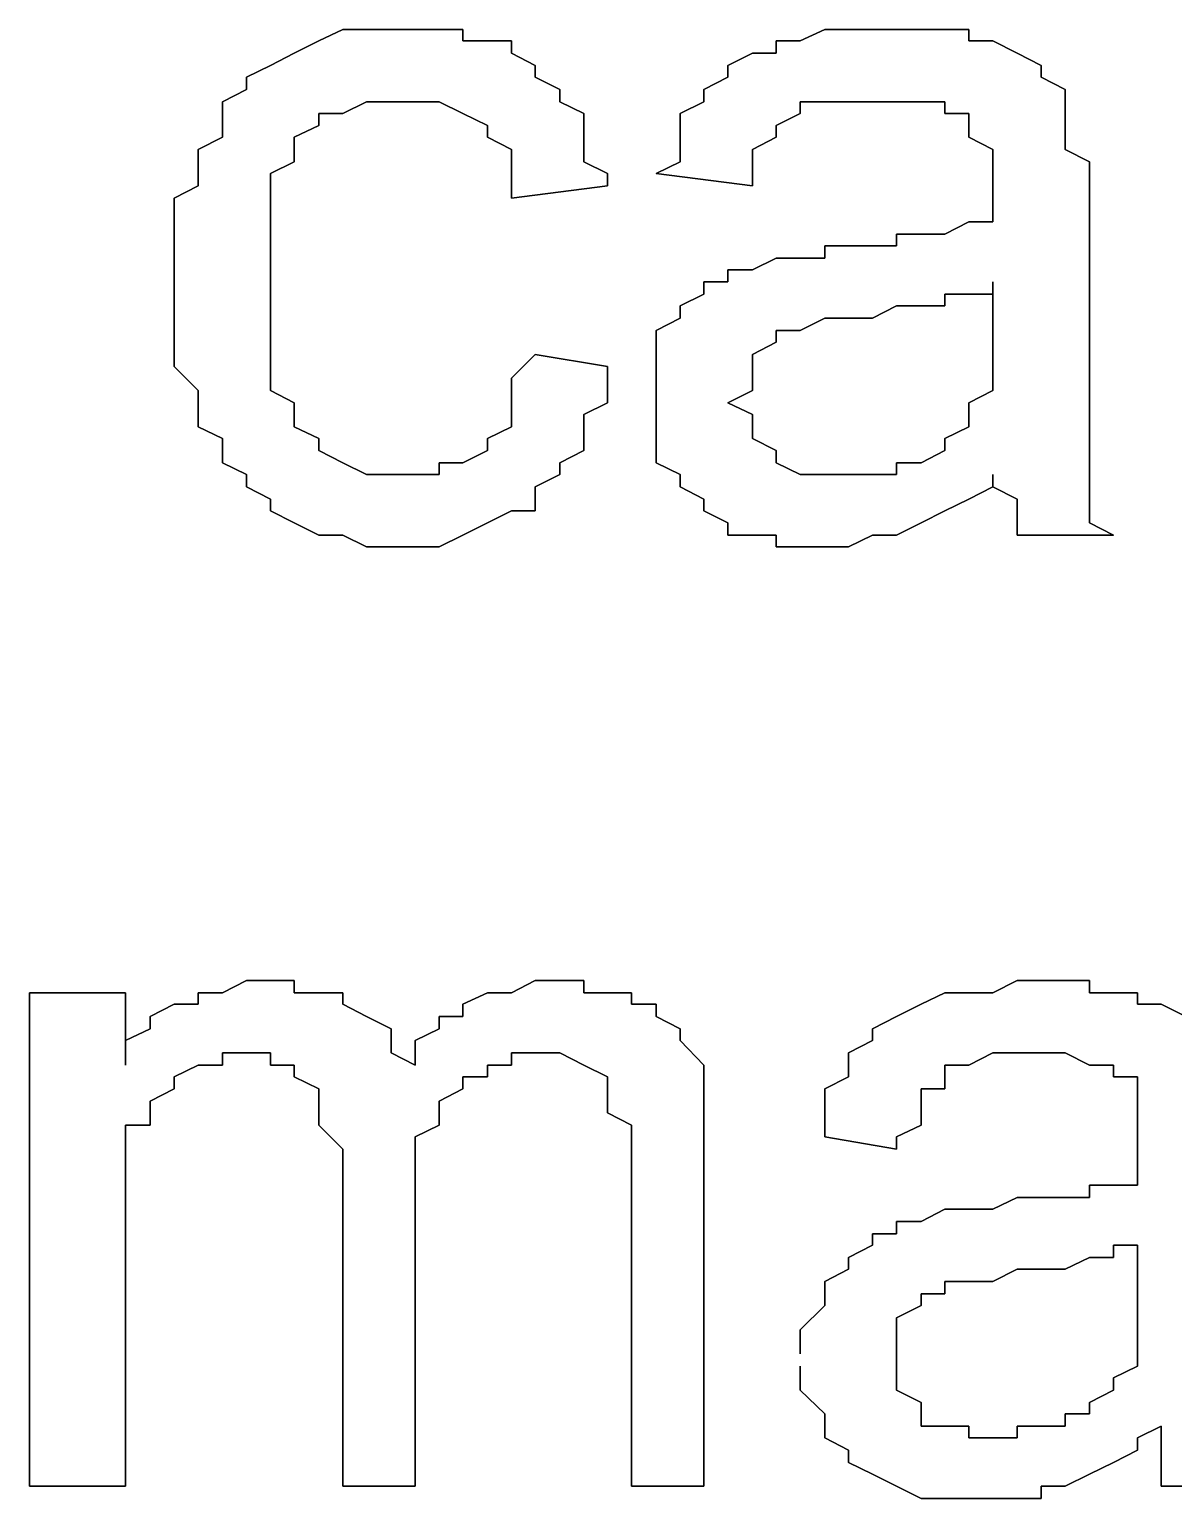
# Model space of a CAD drawing. Header units: metres. Extents: x 2.9 to 42.8, y 1.7 to 28.7.
# Drawn here: x 41.1021 to 41.2697, y 17.0162 to 17.2314 of the extents above; entities that cross this region are included whole.
import ezdxf

# ---------------------------------------------------------------- set-up
doc = ezdxf.new("R2010")
doc.units = ezdxf.units.M
doc.layers.add('GRIS', color=8, linetype='Continuous')

msp = doc.modelspace()

# ---------------------------------------------------------------- linework, layer by layer
at = {"layer": 'GRIS', "lineweight": -3}
for points in [[(41.148, 17.2314), (41.1445, 17.2297), (41.148, 17.2314)], [(41.1515, 17.2314), (41.148, 17.2314), (41.1515, 17.2314)], [(41.1551, 17.2314), (41.1515, 17.2314), (41.1551, 17.2314)], [(41.1586, 17.2314), (41.1551, 17.2314), (41.1586, 17.2314)], [(41.1621, 17.2314), (41.1586, 17.2314), (41.1621, 17.2314)], [(41.1656, 17.2314), (41.1621, 17.2314), (41.1656, 17.2314)], [(41.1656, 17.2297), (41.1656, 17.2314), (41.1656, 17.2297)], [(41.2186, 17.2314), (41.215, 17.2297), (41.2186, 17.2314)], [(41.2221, 17.2314), (41.2186, 17.2314), (41.2221, 17.2314)], [(41.2256, 17.2314), (41.2221, 17.2314), (41.2256, 17.2314)], [(41.2291, 17.2314), (41.2256, 17.2314), (41.2291, 17.2314)], [(41.2327, 17.2314), (41.2291, 17.2314), (41.2327, 17.2314)], [(41.2362, 17.2314), (41.2327, 17.2314), (41.2362, 17.2314)], [(41.2397, 17.2314), (41.2362, 17.2314), (41.2397, 17.2314)], [(41.2397, 17.2297), (41.2397, 17.2314), (41.2397, 17.2297)], [(41.1445, 17.2297), (41.1409, 17.2279), (41.1445, 17.2297)], [(41.1692, 17.2297), (41.1656, 17.2297), (41.1692, 17.2297)], [(41.1727, 17.2297), (41.1692, 17.2297), (41.1727, 17.2297)], [(41.1727, 17.2279), (41.1727, 17.2297), (41.1727, 17.2279)], [(41.215, 17.2297), (41.2115, 17.2297), (41.215, 17.2297)], [(41.2115, 17.2297), (41.2115, 17.2279), (41.2115, 17.2297)], [(41.2432, 17.2297), (41.2397, 17.2297), (41.2432, 17.2297)], [(41.2468, 17.2279), (41.2432, 17.2297), (41.2468, 17.2279)], [(41.1409, 17.2279), (41.1374, 17.2261), (41.1409, 17.2279)], [(41.1762, 17.2261), (41.1727, 17.2279), (41.1762, 17.2261)], [(41.208, 17.2279), (41.2044, 17.2261), (41.208, 17.2279)], [(41.2115, 17.2279), (41.208, 17.2279), (41.2115, 17.2279)], [(41.2503, 17.2261), (41.2468, 17.2279), (41.2503, 17.2261)], [(41.1374, 17.2261), (41.1339, 17.2244), (41.1374, 17.2261)], [(41.1762, 17.2244), (41.1762, 17.2261), (41.1762, 17.2244)], [(41.2044, 17.2261), (41.2044, 17.2244), (41.2044, 17.2261)], [(41.2503, 17.2244), (41.2503, 17.2261), (41.2503, 17.2244)], [(41.1339, 17.2226), (41.1304, 17.2208), (41.1339, 17.2226)], [(41.1339, 17.2244), (41.1339, 17.2226), (41.1339, 17.2244)], [(41.1798, 17.2226), (41.1762, 17.2244), (41.1798, 17.2226)], [(41.1798, 17.2208), (41.1798, 17.2226), (41.1798, 17.2208)], [(41.2044, 17.2244), (41.2009, 17.2226), (41.2044, 17.2244)], [(41.2009, 17.2226), (41.2009, 17.2208), (41.2009, 17.2226)], [(41.2538, 17.2226), (41.2503, 17.2244), (41.2538, 17.2226)], [(41.2538, 17.2208), (41.2538, 17.2226), (41.2538, 17.2208)], [(41.1304, 17.2208), (41.1304, 17.2191), (41.1304, 17.2208)], [(41.148, 17.2191), (41.1515, 17.2208), (41.148, 17.2191)], [(41.1515, 17.2208), (41.1551, 17.2208), (41.1515, 17.2208)], [(41.1551, 17.2208), (41.1586, 17.2208), (41.1551, 17.2208)], [(41.1586, 17.2208), (41.1621, 17.2208), (41.1586, 17.2208)], [(41.1621, 17.2208), (41.1656, 17.2191), (41.1621, 17.2208)], [(41.1833, 17.2191), (41.1798, 17.2208), (41.1833, 17.2191)], [(41.2009, 17.2208), (41.1974, 17.2191), (41.2009, 17.2208)], [(41.215, 17.2191), (41.215, 17.2208), (41.215, 17.2191)], [(41.215, 17.2208), (41.2186, 17.2208), (41.215, 17.2208)], [(41.2186, 17.2208), (41.2221, 17.2208), (41.2186, 17.2208)], [(41.2221, 17.2208), (41.2256, 17.2208), (41.2221, 17.2208)], [(41.2256, 17.2208), (41.2291, 17.2208), (41.2256, 17.2208)], [(41.2291, 17.2208), (41.2327, 17.2208), (41.2291, 17.2208)], [(41.2327, 17.2208), (41.2362, 17.2208), (41.2327, 17.2208)], [(41.2362, 17.2208), (41.2362, 17.2191), (41.2362, 17.2208)], [(41.2538, 17.2173), (41.2538, 17.2208), (41.2538, 17.2173)], [(41.1304, 17.2191), (41.1304, 17.2156), (41.1304, 17.2191)], [(41.1445, 17.2173), (41.1445, 17.2191), (41.1445, 17.2173)], [(41.1445, 17.2191), (41.148, 17.2191), (41.1445, 17.2191)], [(41.1656, 17.2191), (41.1692, 17.2173), (41.1656, 17.2191)], [(41.1833, 17.2173), (41.1833, 17.2191), (41.1833, 17.2173)], [(41.1974, 17.2191), (41.1974, 17.2173), (41.1974, 17.2191)], [(41.2115, 17.2173), (41.215, 17.2191), (41.2115, 17.2173)], [(41.2362, 17.2191), (41.2397, 17.2191), (41.2362, 17.2191)], [(41.2397, 17.2191), (41.2397, 17.2173), (41.2397, 17.2191)], [(41.1409, 17.2156), (41.1445, 17.2173), (41.1409, 17.2156)], [(41.1692, 17.2173), (41.1692, 17.2156), (41.1692, 17.2173)], [(41.1833, 17.2138), (41.1833, 17.2173), (41.1833, 17.2138)], [(41.1974, 17.2173), (41.1974, 17.2138), (41.1974, 17.2173)], [(41.2115, 17.2156), (41.2115, 17.2173), (41.2115, 17.2156)], [(41.2397, 17.2173), (41.2397, 17.2156), (41.2397, 17.2173)], [(41.2538, 17.2156), (41.2538, 17.2173), (41.2538, 17.2156)], [(41.1304, 17.2156), (41.1268, 17.2138), (41.1304, 17.2156)], [(41.1409, 17.2138), (41.1409, 17.2156), (41.1409, 17.2138)], [(41.1692, 17.2156), (41.1727, 17.2138), (41.1692, 17.2156)], [(41.208, 17.2138), (41.2115, 17.2156), (41.208, 17.2138)], [(41.2397, 17.2156), (41.2432, 17.2138), (41.2397, 17.2156)], [(41.2538, 17.2138), (41.2538, 17.2156), (41.2538, 17.2138)], [(41.1268, 17.2138), (41.1268, 17.212), (41.1268, 17.2138)], [(41.1268, 17.212), (41.1268, 17.2103), (41.1268, 17.212)], [(41.1374, 17.2103), (41.1409, 17.212), (41.1374, 17.2103)], [(41.1409, 17.212), (41.1409, 17.2138), (41.1409, 17.212)], [(41.1727, 17.2138), (41.1727, 17.212), (41.1727, 17.2138)], [(41.1727, 17.212), (41.1727, 17.2103), (41.1727, 17.212)], [(41.1833, 17.212), (41.1833, 17.2138), (41.1833, 17.212)], [(41.1868, 17.2103), (41.1833, 17.212), (41.1868, 17.2103)], [(41.1974, 17.212), (41.1939, 17.2103), (41.1974, 17.212)], [(41.1974, 17.2138), (41.1974, 17.212), (41.1974, 17.2138)], [(41.208, 17.212), (41.208, 17.2138), (41.208, 17.212)], [(41.208, 17.2085), (41.208, 17.212), (41.208, 17.2085)], [(41.2432, 17.2138), (41.2432, 17.212), (41.2432, 17.2138)], [(41.2432, 17.212), (41.2432, 17.2103), (41.2432, 17.212)], [(41.2574, 17.212), (41.2538, 17.2138), (41.2574, 17.212)], [(41.2574, 17.2103), (41.2574, 17.212), (41.2574, 17.2103)], [(41.1268, 17.2103), (41.1268, 17.2085), (41.1268, 17.2103)], [(41.1374, 17.2085), (41.1374, 17.2103), (41.1374, 17.2085)], [(41.1727, 17.2103), (41.1727, 17.2067), (41.1727, 17.2103)], [(41.1868, 17.2085), (41.1868, 17.2103), (41.1868, 17.2085)], [(41.1939, 17.2103), (41.208, 17.2085), (41.1939, 17.2103)], [(41.2432, 17.2103), (41.2432, 17.2067), (41.2432, 17.2103)], [(41.2574, 17.2067), (41.2574, 17.2103), (41.2574, 17.2067)], [(41.1268, 17.2085), (41.1233, 17.2067), (41.1268, 17.2085)], [(41.1374, 17.205), (41.1374, 17.2085), (41.1374, 17.205)], [(41.1727, 17.2067), (41.1868, 17.2085), (41.1727, 17.2067)], [(41.1233, 17.2067), (41.1233, 17.2032), (41.1233, 17.2067)], [(41.2432, 17.2067), (41.2432, 17.2032), (41.2432, 17.2067)], [(41.2574, 17.205), (41.2574, 17.2067), (41.2574, 17.205)], [(41.1233, 17.2032), (41.1233, 17.2014), (41.1233, 17.2032)], [(41.1374, 17.2032), (41.1374, 17.205), (41.1374, 17.2032)], [(41.1374, 17.2014), (41.1374, 17.2032), (41.1374, 17.2014)], [(41.2397, 17.2032), (41.2362, 17.2014), (41.2397, 17.2032)], [(41.2432, 17.2032), (41.2397, 17.2032), (41.2432, 17.2032)], [(41.2574, 17.1873), (41.2574, 17.205), (41.2574, 17.1873)], [(41.1233, 17.2014), (41.1233, 17.1979), (41.1233, 17.2014)], [(41.1374, 17.1979), (41.1374, 17.2014), (41.1374, 17.1979)], [(41.2327, 17.2014), (41.2291, 17.2014), (41.2327, 17.2014)], [(41.2291, 17.2014), (41.2291, 17.1997), (41.2291, 17.2014)], [(41.2362, 17.2014), (41.2327, 17.2014), (41.2362, 17.2014)], [(41.2221, 17.1997), (41.2186, 17.1997), (41.2221, 17.1997)], [(41.2186, 17.1997), (41.2186, 17.1979), (41.2186, 17.1997)], [(41.2256, 17.1997), (41.2221, 17.1997), (41.2256, 17.1997)], [(41.2291, 17.1997), (41.2256, 17.1997), (41.2291, 17.1997)], [(41.1233, 17.1979), (41.1233, 17.1962), (41.1233, 17.1979)], [(41.1374, 17.1944), (41.1374, 17.1979), (41.1374, 17.1944)], [(41.2115, 17.1979), (41.208, 17.1962), (41.2115, 17.1979)], [(41.215, 17.1979), (41.2115, 17.1979), (41.215, 17.1979)], [(41.2186, 17.1979), (41.215, 17.1979), (41.2186, 17.1979)], [(41.1233, 17.1962), (41.1233, 17.1944), (41.1233, 17.1962)], [(41.208, 17.1962), (41.2044, 17.1962), (41.208, 17.1962)], [(41.2044, 17.1962), (41.2044, 17.1944), (41.2044, 17.1962)], [(41.1233, 17.1944), (41.1233, 17.1909), (41.1233, 17.1944)], [(41.1374, 17.1909), (41.1374, 17.1944), (41.1374, 17.1909)], [(41.2009, 17.1926), (41.1974, 17.1909), (41.2009, 17.1926)], [(41.2044, 17.1944), (41.2009, 17.1944), (41.2044, 17.1944)], [(41.2009, 17.1944), (41.2009, 17.1926), (41.2009, 17.1944)], [(41.2362, 17.1909), (41.2362, 17.1926), (41.2362, 17.1909)], [(41.2362, 17.1926), (41.2397, 17.1926), (41.2362, 17.1926)], [(41.2397, 17.1926), (41.2432, 17.1926), (41.2397, 17.1926)], [(41.2432, 17.1944), (41.2432, 17.1891), (41.2432, 17.1944)], [(41.2432, 17.1926), (41.2432, 17.1944), (41.2432, 17.1926)], [(41.1233, 17.1909), (41.1233, 17.1891), (41.1233, 17.1909)], [(41.1374, 17.1873), (41.1374, 17.1909), (41.1374, 17.1873)], [(41.1974, 17.1909), (41.1974, 17.1891), (41.1974, 17.1909)], [(41.2256, 17.1891), (41.2291, 17.1909), (41.2256, 17.1891)], [(41.2291, 17.1909), (41.2327, 17.1909), (41.2291, 17.1909)], [(41.2327, 17.1909), (41.2362, 17.1909), (41.2327, 17.1909)], [(41.1233, 17.1891), (41.1233, 17.1856), (41.1233, 17.1891)], [(41.1974, 17.1891), (41.1939, 17.1873), (41.1974, 17.1891)], [(41.215, 17.1873), (41.2186, 17.1891), (41.215, 17.1873)], [(41.2186, 17.1891), (41.2221, 17.1891), (41.2186, 17.1891)], [(41.2221, 17.1891), (41.2256, 17.1891), (41.2221, 17.1891)], [(41.2432, 17.1891), (41.2432, 17.1856), (41.2432, 17.1891)], [(41.1374, 17.1856), (41.1374, 17.1873), (41.1374, 17.1856)], [(41.1939, 17.1873), (41.1939, 17.1856), (41.1939, 17.1873)], [(41.2115, 17.1856), (41.2115, 17.1873), (41.2115, 17.1856)], [(41.2115, 17.1873), (41.215, 17.1873), (41.2115, 17.1873)], [(41.2574, 17.1838), (41.2574, 17.1873), (41.2574, 17.1838)], [(41.1233, 17.1856), (41.1233, 17.1838), (41.1233, 17.1856)], [(41.1233, 17.1838), (41.1233, 17.182), (41.1233, 17.1838)], [(41.1374, 17.1838), (41.1374, 17.1856), (41.1374, 17.1838)], [(41.1374, 17.1803), (41.1374, 17.1838), (41.1374, 17.1803)], [(41.1762, 17.1838), (41.1727, 17.1803), (41.1762, 17.1838)], [(41.1868, 17.182), (41.1762, 17.1838), (41.1868, 17.182)], [(41.1939, 17.1856), (41.1939, 17.1838), (41.1939, 17.1856)], [(41.1939, 17.1838), (41.1939, 17.182), (41.1939, 17.1838)], [(41.208, 17.1838), (41.2115, 17.1856), (41.208, 17.1838)], [(41.208, 17.1803), (41.208, 17.1838), (41.208, 17.1803)], [(41.2432, 17.1856), (41.2432, 17.1838), (41.2432, 17.1856)], [(41.2432, 17.1838), (41.2432, 17.1803), (41.2432, 17.1838)], [(41.2574, 17.1803), (41.2574, 17.1838), (41.2574, 17.1803)], [(41.1233, 17.182), (41.1268, 17.1785), (41.1233, 17.182)], [(41.1868, 17.1803), (41.1868, 17.182), (41.1868, 17.1803)], [(41.1939, 17.182), (41.1939, 17.1785), (41.1939, 17.182)], [(41.1374, 17.1785), (41.1374, 17.1803), (41.1374, 17.1785)], [(41.1727, 17.1803), (41.1727, 17.1785), (41.1727, 17.1803)], [(41.1868, 17.1767), (41.1868, 17.1803), (41.1868, 17.1767)], [(41.208, 17.1785), (41.208, 17.1803), (41.208, 17.1785)], [(41.2432, 17.1803), (41.2432, 17.1785), (41.2432, 17.1803)], [(41.2574, 17.1785), (41.2574, 17.1803), (41.2574, 17.1785)], [(41.1268, 17.1785), (41.1268, 17.1767), (41.1268, 17.1785)], [(41.1409, 17.1767), (41.1374, 17.1785), (41.1409, 17.1767)], [(41.1727, 17.1785), (41.1727, 17.175), (41.1727, 17.1785)], [(41.1939, 17.1785), (41.1939, 17.1767), (41.1939, 17.1785)], [(41.2044, 17.1767), (41.208, 17.1785), (41.2044, 17.1767)], [(41.2432, 17.1785), (41.2397, 17.1767), (41.2432, 17.1785)], [(41.2574, 17.175), (41.2574, 17.1785), (41.2574, 17.175)], [(41.1268, 17.1767), (41.1268, 17.175), (41.1268, 17.1767)], [(41.1409, 17.175), (41.1409, 17.1767), (41.1409, 17.175)], [(41.1833, 17.175), (41.1868, 17.1767), (41.1833, 17.175)], [(41.1939, 17.1767), (41.1939, 17.1732), (41.1939, 17.1767)], [(41.208, 17.175), (41.2044, 17.1767), (41.208, 17.175)], [(41.2397, 17.1767), (41.2397, 17.175), (41.2397, 17.1767)], [(41.1268, 17.175), (41.1268, 17.1732), (41.1268, 17.175)], [(41.1268, 17.1732), (41.1304, 17.1715), (41.1268, 17.1732)], [(41.1409, 17.1732), (41.1409, 17.175), (41.1409, 17.1732)], [(41.1445, 17.1715), (41.1409, 17.1732), (41.1445, 17.1715)], [(41.1727, 17.1732), (41.1692, 17.1715), (41.1727, 17.1732)], [(41.1727, 17.175), (41.1727, 17.1732), (41.1727, 17.175)], [(41.1833, 17.1732), (41.1833, 17.175), (41.1833, 17.1732)], [(41.1833, 17.1715), (41.1833, 17.1732), (41.1833, 17.1715)], [(41.1939, 17.1732), (41.1939, 17.1715), (41.1939, 17.1732)], [(41.208, 17.1732), (41.208, 17.175), (41.208, 17.1732)], [(41.208, 17.1715), (41.208, 17.1732), (41.208, 17.1715)], [(41.2397, 17.1732), (41.2362, 17.1715), (41.2397, 17.1732)], [(41.2397, 17.175), (41.2397, 17.1732), (41.2397, 17.175)], [(41.2574, 17.1732), (41.2574, 17.175), (41.2574, 17.1732)], [(41.2574, 17.1715), (41.2574, 17.1732), (41.2574, 17.1715)], [(41.1304, 17.1715), (41.1304, 17.1697), (41.1304, 17.1715)], [(41.1445, 17.1697), (41.1445, 17.1715), (41.1445, 17.1697)], [(41.1692, 17.1715), (41.1692, 17.1697), (41.1692, 17.1715)], [(41.1833, 17.1697), (41.1833, 17.1715), (41.1833, 17.1697)], [(41.1939, 17.1715), (41.1939, 17.1697), (41.1939, 17.1715)], [(41.2115, 17.1697), (41.208, 17.1715), (41.2115, 17.1697)], [(41.2362, 17.1715), (41.2362, 17.1697), (41.2362, 17.1715)], [(41.2574, 17.1697), (41.2574, 17.1715), (41.2574, 17.1697)], [(41.1304, 17.1697), (41.1304, 17.1679), (41.1304, 17.1697)], [(41.148, 17.1679), (41.1445, 17.1697), (41.148, 17.1679)], [(41.1692, 17.1697), (41.1656, 17.1679), (41.1692, 17.1697)], [(41.1798, 17.1679), (41.1833, 17.1697), (41.1798, 17.1679)], [(41.1939, 17.1697), (41.1939, 17.1679), (41.1939, 17.1697)], [(41.2115, 17.1679), (41.2115, 17.1697), (41.2115, 17.1679)], [(41.2362, 17.1697), (41.2327, 17.1679), (41.2362, 17.1697)], [(41.2574, 17.1679), (41.2574, 17.1697), (41.2574, 17.1679)], [(41.1304, 17.1679), (41.1339, 17.1662), (41.1304, 17.1679)], [(41.1515, 17.1662), (41.148, 17.1679), (41.1515, 17.1662)], [(41.1656, 17.1679), (41.1621, 17.1679), (41.1656, 17.1679)], [(41.1621, 17.1679), (41.1621, 17.1662), (41.1621, 17.1679)], [(41.1798, 17.1662), (41.1798, 17.1679), (41.1798, 17.1662)], [(41.1939, 17.1679), (41.1974, 17.1662), (41.1939, 17.1679)], [(41.215, 17.1662), (41.2115, 17.1679), (41.215, 17.1662)], [(41.2327, 17.1679), (41.2291, 17.1679), (41.2327, 17.1679)], [(41.2291, 17.1679), (41.2291, 17.1662), (41.2291, 17.1679)], [(41.2574, 17.1662), (41.2574, 17.1679), (41.2574, 17.1662)], [(41.1339, 17.1662), (41.1339, 17.1644), (41.1339, 17.1662)], [(41.1339, 17.1644), (41.1374, 17.1626), (41.1339, 17.1644)], [(41.1551, 17.1662), (41.1515, 17.1662), (41.1551, 17.1662)], [(41.1586, 17.1662), (41.1551, 17.1662), (41.1586, 17.1662)], [(41.1621, 17.1662), (41.1586, 17.1662), (41.1621, 17.1662)], [(41.1762, 17.1644), (41.1798, 17.1662), (41.1762, 17.1644)], [(41.1762, 17.1626), (41.1762, 17.1644), (41.1762, 17.1626)], [(41.1974, 17.1662), (41.1974, 17.1644), (41.1974, 17.1662)], [(41.1974, 17.1644), (41.2009, 17.1626), (41.1974, 17.1644)], [(41.2186, 17.1662), (41.215, 17.1662), (41.2186, 17.1662)], [(41.2221, 17.1662), (41.2186, 17.1662), (41.2221, 17.1662)], [(41.2256, 17.1662), (41.2221, 17.1662), (41.2256, 17.1662)], [(41.2291, 17.1662), (41.2256, 17.1662), (41.2291, 17.1662)], [(41.2397, 17.1626), (41.2432, 17.1644), (41.2397, 17.1626)], [(41.2432, 17.1662), (41.2432, 17.1644), (41.2432, 17.1662)], [(41.2432, 17.1644), (41.2432, 17.1662), (41.2432, 17.1644)], [(41.2432, 17.1644), (41.2468, 17.1626), (41.2432, 17.1644)], [(41.2574, 17.1644), (41.2574, 17.1662), (41.2574, 17.1644)], [(41.2574, 17.1609), (41.2574, 17.1644), (41.2574, 17.1609)], [(41.1374, 17.1626), (41.1374, 17.1609), (41.1374, 17.1626)], [(41.1762, 17.1609), (41.1762, 17.1626), (41.1762, 17.1609)], [(41.2009, 17.1626), (41.2009, 17.1609), (41.2009, 17.1626)], [(41.2362, 17.1609), (41.2397, 17.1626), (41.2362, 17.1609)], [(41.2468, 17.1626), (41.2468, 17.1591), (41.2468, 17.1626)], [(41.1374, 17.1609), (41.1409, 17.1591), (41.1374, 17.1609)], [(41.1692, 17.1591), (41.1727, 17.1609), (41.1692, 17.1591)], [(41.1727, 17.1609), (41.1762, 17.1609), (41.1727, 17.1609)], [(41.2009, 17.1609), (41.2044, 17.1591), (41.2009, 17.1609)], [(41.2327, 17.1591), (41.2362, 17.1609), (41.2327, 17.1591)], [(41.2574, 17.1591), (41.2574, 17.1609), (41.2574, 17.1591)], [(41.1409, 17.1591), (41.1445, 17.1573), (41.1409, 17.1591)], [(41.1656, 17.1573), (41.1692, 17.1591), (41.1656, 17.1573)], [(41.2044, 17.1591), (41.2044, 17.1573), (41.2044, 17.1591)], [(41.2291, 17.1573), (41.2327, 17.1591), (41.2291, 17.1573)], [(41.2468, 17.1591), (41.2468, 17.1573), (41.2468, 17.1591)], [(41.2609, 17.1573), (41.2574, 17.1591), (41.2609, 17.1573)], [(41.1445, 17.1573), (41.148, 17.1573), (41.1445, 17.1573)], [(41.148, 17.1573), (41.1515, 17.1556), (41.148, 17.1573)], [(41.1621, 17.1556), (41.1656, 17.1573), (41.1621, 17.1556)], [(41.2044, 17.1573), (41.208, 17.1573), (41.2044, 17.1573)], [(41.208, 17.1573), (41.2115, 17.1573), (41.208, 17.1573)], [(41.2115, 17.1573), (41.2115, 17.1556), (41.2115, 17.1573)], [(41.2221, 17.1556), (41.2256, 17.1573), (41.2221, 17.1556)], [(41.2256, 17.1573), (41.2291, 17.1573), (41.2256, 17.1573)], [(41.2468, 17.1573), (41.2609, 17.1573), (41.2468, 17.1573)], [(41.1515, 17.1556), (41.1551, 17.1556), (41.1515, 17.1556)], [(41.1551, 17.1556), (41.1586, 17.1556), (41.1551, 17.1556)], [(41.1586, 17.1556), (41.1621, 17.1556), (41.1586, 17.1556)], [(41.2115, 17.1556), (41.215, 17.1556), (41.2115, 17.1556)], [(41.215, 17.1556), (41.2186, 17.1556), (41.215, 17.1556)], [(41.2186, 17.1556), (41.2221, 17.1556), (41.2186, 17.1556)], [(41.1339, 17.0921), (41.1304, 17.0903), (41.1339, 17.0921)], [(41.1374, 17.0921), (41.1339, 17.0921), (41.1374, 17.0921)], [(41.1409, 17.0921), (41.1374, 17.0921), (41.1409, 17.0921)], [(41.1409, 17.0903), (41.1409, 17.0921), (41.1409, 17.0903)], [(41.1762, 17.0921), (41.1727, 17.0903), (41.1762, 17.0921)], [(41.1798, 17.0921), (41.1762, 17.0921), (41.1798, 17.0921)], [(41.1833, 17.0921), (41.1798, 17.0921), (41.1833, 17.0921)], [(41.1833, 17.0903), (41.1833, 17.0921), (41.1833, 17.0903)], [(41.2468, 17.0921), (41.2432, 17.0903), (41.2468, 17.0921)], [(41.2503, 17.0921), (41.2468, 17.0921), (41.2503, 17.0921)], [(41.2538, 17.0921), (41.2503, 17.0921), (41.2538, 17.0921)], [(41.2574, 17.0921), (41.2538, 17.0921), (41.2574, 17.0921)], [(41.2574, 17.0903), (41.2574, 17.0921), (41.2574, 17.0903)], [(41.1162, 17.0903), (41.1021, 17.0903), (41.1162, 17.0903)], [(41.1021, 17.0903), (41.1021, 17.018), (41.1021, 17.0903)], [(41.1162, 17.0797), (41.1162, 17.0903), (41.1162, 17.0797)], [(41.1304, 17.0903), (41.1268, 17.0903), (41.1304, 17.0903)], [(41.1268, 17.0903), (41.1268, 17.0886), (41.1268, 17.0903)], [(41.1445, 17.0903), (41.1409, 17.0903), (41.1445, 17.0903)], [(41.148, 17.0903), (41.1445, 17.0903), (41.148, 17.0903)], [(41.148, 17.0886), (41.148, 17.0903), (41.148, 17.0886)], [(41.1692, 17.0903), (41.1656, 17.0886), (41.1692, 17.0903)], [(41.1727, 17.0903), (41.1692, 17.0903), (41.1727, 17.0903)], [(41.1868, 17.0903), (41.1833, 17.0903), (41.1868, 17.0903)], [(41.1903, 17.0903), (41.1868, 17.0903), (41.1903, 17.0903)], [(41.1903, 17.0886), (41.1903, 17.0903), (41.1903, 17.0886)], [(41.2362, 17.0903), (41.2327, 17.0886), (41.2362, 17.0903)], [(41.2397, 17.0903), (41.2362, 17.0903), (41.2397, 17.0903)], [(41.2432, 17.0903), (41.2397, 17.0903), (41.2432, 17.0903)], [(41.2609, 17.0903), (41.2574, 17.0903), (41.2609, 17.0903)], [(41.2644, 17.0903), (41.2609, 17.0903), (41.2644, 17.0903)], [(41.2644, 17.0886), (41.2644, 17.0903), (41.2644, 17.0886)], [(41.1233, 17.0886), (41.1198, 17.0868), (41.1233, 17.0886)], [(41.1268, 17.0886), (41.1233, 17.0886), (41.1268, 17.0886)], [(41.1515, 17.0868), (41.148, 17.0886), (41.1515, 17.0868)], [(41.1656, 17.0886), (41.1656, 17.0868), (41.1656, 17.0886)], [(41.1939, 17.0886), (41.1903, 17.0886), (41.1939, 17.0886)], [(41.1939, 17.0868), (41.1939, 17.0886), (41.1939, 17.0868)], [(41.2327, 17.0886), (41.2291, 17.0868), (41.2327, 17.0886)], [(41.2679, 17.0886), (41.2644, 17.0886), (41.2679, 17.0886)], [(41.2715, 17.0868), (41.2679, 17.0886), (41.2715, 17.0868)], [(41.1198, 17.085), (41.1162, 17.0833), (41.1198, 17.085)], [(41.1198, 17.0868), (41.1198, 17.085), (41.1198, 17.0868)], [(41.1551, 17.085), (41.1515, 17.0868), (41.1551, 17.085)], [(41.1551, 17.0833), (41.1551, 17.085), (41.1551, 17.0833)], [(41.1621, 17.085), (41.1586, 17.0833), (41.1621, 17.085)], [(41.1656, 17.0868), (41.1621, 17.0868), (41.1656, 17.0868)], [(41.1621, 17.0868), (41.1621, 17.085), (41.1621, 17.0868)], [(41.1974, 17.085), (41.1939, 17.0868), (41.1974, 17.085)], [(41.1974, 17.0833), (41.1974, 17.085), (41.1974, 17.0833)], [(41.2291, 17.0868), (41.2256, 17.085), (41.2291, 17.0868)], [(41.2256, 17.085), (41.2256, 17.0833), (41.2256, 17.085)], [(41.1162, 17.0833), (41.1162, 17.0815), (41.1162, 17.0833)], [(41.1551, 17.0815), (41.1551, 17.0833), (41.1551, 17.0815)], [(41.1586, 17.0833), (41.1586, 17.0815), (41.1586, 17.0833)], [(41.2009, 17.0797), (41.1974, 17.0833), (41.2009, 17.0797)], [(41.2256, 17.0833), (41.2221, 17.0815), (41.2256, 17.0833)], [(41.1162, 17.0815), (41.1162, 17.0797), (41.1162, 17.0815)], [(41.1304, 17.0797), (41.1304, 17.0815), (41.1304, 17.0797)], [(41.1304, 17.0815), (41.1339, 17.0815), (41.1304, 17.0815)], [(41.1339, 17.0815), (41.1374, 17.0815), (41.1339, 17.0815)], [(41.1374, 17.0815), (41.1374, 17.0797), (41.1374, 17.0815)], [(41.1586, 17.0797), (41.1551, 17.0815), (41.1586, 17.0797)], [(41.1586, 17.0815), (41.1586, 17.0797), (41.1586, 17.0815)], [(41.1727, 17.0797), (41.1727, 17.0815), (41.1727, 17.0797)], [(41.1727, 17.0815), (41.1762, 17.0815), (41.1727, 17.0815)], [(41.1762, 17.0815), (41.1798, 17.0815), (41.1762, 17.0815)], [(41.1798, 17.0815), (41.1833, 17.0797), (41.1798, 17.0815)], [(41.2221, 17.0815), (41.2221, 17.0797), (41.2221, 17.0815)], [(41.2397, 17.0797), (41.2432, 17.0815), (41.2397, 17.0797)], [(41.2432, 17.0815), (41.2468, 17.0815), (41.2432, 17.0815)], [(41.2468, 17.0815), (41.2503, 17.0815), (41.2468, 17.0815)], [(41.2503, 17.0815), (41.2538, 17.0815), (41.2503, 17.0815)], [(41.2538, 17.0815), (41.2574, 17.0797), (41.2538, 17.0815)], [(41.1233, 17.078), (41.1268, 17.0797), (41.1233, 17.078)], [(41.1268, 17.0797), (41.1304, 17.0797), (41.1268, 17.0797)], [(41.1374, 17.0797), (41.1409, 17.0797), (41.1374, 17.0797)], [(41.1409, 17.0797), (41.1409, 17.078), (41.1409, 17.0797)], [(41.1692, 17.078), (41.1692, 17.0797), (41.1692, 17.078)], [(41.1692, 17.0797), (41.1727, 17.0797), (41.1692, 17.0797)], [(41.1833, 17.0797), (41.1868, 17.078), (41.1833, 17.0797)], [(41.2009, 17.078), (41.2009, 17.0797), (41.2009, 17.078)], [(41.2221, 17.0797), (41.2221, 17.078), (41.2221, 17.0797)], [(41.2362, 17.078), (41.2362, 17.0797), (41.2362, 17.078)], [(41.2362, 17.0797), (41.2397, 17.0797), (41.2362, 17.0797)], [(41.2574, 17.0797), (41.2609, 17.0797), (41.2574, 17.0797)], [(41.2609, 17.0797), (41.2609, 17.078), (41.2609, 17.0797)], [(41.1198, 17.0744), (41.1233, 17.0762), (41.1198, 17.0744)], [(41.1233, 17.0762), (41.1233, 17.078), (41.1233, 17.0762)], [(41.1409, 17.078), (41.1445, 17.0762), (41.1409, 17.078)], [(41.1445, 17.0762), (41.1445, 17.0744), (41.1445, 17.0762)], [(41.1621, 17.0744), (41.1656, 17.0762), (41.1621, 17.0744)], [(41.1656, 17.0762), (41.1656, 17.078), (41.1656, 17.0762)], [(41.1656, 17.078), (41.1692, 17.078), (41.1656, 17.078)], [(41.1868, 17.078), (41.1868, 17.0762), (41.1868, 17.078)], [(41.1868, 17.0762), (41.1868, 17.0744), (41.1868, 17.0762)], [(41.2009, 17.0762), (41.2009, 17.078), (41.2009, 17.0762)], [(41.2009, 17.0744), (41.2009, 17.0762), (41.2009, 17.0744)], [(41.2221, 17.078), (41.2186, 17.0762), (41.2221, 17.078)], [(41.2186, 17.0762), (41.2186, 17.0744), (41.2186, 17.0762)], [(41.2327, 17.0727), (41.2327, 17.0762), (41.2327, 17.0727)], [(41.2327, 17.0762), (41.2362, 17.0762), (41.2327, 17.0762)], [(41.2362, 17.0762), (41.2362, 17.078), (41.2362, 17.0762)], [(41.2609, 17.078), (41.2644, 17.078), (41.2609, 17.078)], [(41.2644, 17.078), (41.2644, 17.0762), (41.2644, 17.078)], [(41.2644, 17.0762), (41.2644, 17.0744), (41.2644, 17.0762)], [(41.1198, 17.0727), (41.1198, 17.0744), (41.1198, 17.0727)], [(41.1445, 17.0744), (41.1445, 17.0727), (41.1445, 17.0744)], [(41.1621, 17.0727), (41.1621, 17.0744), (41.1621, 17.0727)], [(41.1868, 17.0744), (41.1868, 17.0727), (41.1868, 17.0744)], [(41.2009, 17.0709), (41.2009, 17.0744), (41.2009, 17.0709)], [(41.2186, 17.0744), (41.2186, 17.0727), (41.2186, 17.0744)], [(41.2644, 17.0744), (41.2644, 17.0727), (41.2644, 17.0744)], [(41.1198, 17.0709), (41.1198, 17.0727), (41.1198, 17.0709)], [(41.1445, 17.0727), (41.1445, 17.0709), (41.1445, 17.0727)], [(41.1621, 17.0709), (41.1621, 17.0727), (41.1621, 17.0709)], [(41.1868, 17.0727), (41.1903, 17.0709), (41.1868, 17.0727)], [(41.2186, 17.0727), (41.2186, 17.0692), (41.2186, 17.0727)], [(41.2327, 17.0709), (41.2327, 17.0727), (41.2327, 17.0709)], [(41.2644, 17.0727), (41.2644, 17.0692), (41.2644, 17.0727)], [(41.1162, 17.0692), (41.1162, 17.0709), (41.1162, 17.0692)], [(41.1162, 17.0709), (41.1198, 17.0709), (41.1162, 17.0709)], [(41.1445, 17.0709), (41.148, 17.0674), (41.1445, 17.0709)], [(41.1586, 17.0692), (41.1621, 17.0709), (41.1586, 17.0692)], [(41.1903, 17.0709), (41.1903, 17.0692), (41.1903, 17.0709)], [(41.2009, 17.0674), (41.2009, 17.0709), (41.2009, 17.0674)], [(41.2291, 17.0692), (41.2327, 17.0709), (41.2291, 17.0692)], [(41.1162, 17.0656), (41.1162, 17.0692), (41.1162, 17.0656)], [(41.1586, 17.0656), (41.1586, 17.0692), (41.1586, 17.0656)], [(41.1903, 17.0692), (41.1903, 17.0656), (41.1903, 17.0692)], [(41.2186, 17.0692), (41.2291, 17.0674), (41.2186, 17.0692)], [(41.2291, 17.0674), (41.2291, 17.0692), (41.2291, 17.0674)], [(41.2644, 17.0692), (41.2644, 17.0674), (41.2644, 17.0692)], [(41.1162, 17.0639), (41.1162, 17.0656), (41.1162, 17.0639)], [(41.148, 17.0674), (41.148, 17.0639), (41.148, 17.0674)], [(41.1586, 17.0639), (41.1586, 17.0656), (41.1586, 17.0639)], [(41.1903, 17.0656), (41.1903, 17.0639), (41.1903, 17.0656)], [(41.2009, 17.018), (41.2009, 17.0674), (41.2009, 17.018)], [(41.2644, 17.0674), (41.2644, 17.0656), (41.2644, 17.0674)], [(41.2644, 17.0656), (41.2644, 17.0639), (41.2644, 17.0656)], [(41.1162, 17.0621), (41.1162, 17.0639), (41.1162, 17.0621)], [(41.148, 17.0639), (41.148, 17.018), (41.148, 17.0639)], [(41.1586, 17.0603), (41.1586, 17.0639), (41.1586, 17.0603)], [(41.1903, 17.0639), (41.1903, 17.018), (41.1903, 17.0639)], [(41.2644, 17.0639), (41.2644, 17.0621), (41.2644, 17.0639)], [(41.1162, 17.0586), (41.1162, 17.0621), (41.1162, 17.0586)], [(41.2609, 17.0621), (41.2574, 17.0621), (41.2609, 17.0621)], [(41.2574, 17.0621), (41.2574, 17.0603), (41.2574, 17.0621)], [(41.2644, 17.0621), (41.2609, 17.0621), (41.2644, 17.0621)], [(41.1586, 17.018), (41.1586, 17.0603), (41.1586, 17.018)], [(41.2468, 17.0603), (41.2432, 17.0586), (41.2468, 17.0603)], [(41.2503, 17.0603), (41.2468, 17.0603), (41.2503, 17.0603)], [(41.2538, 17.0603), (41.2503, 17.0603), (41.2538, 17.0603)], [(41.2574, 17.0603), (41.2538, 17.0603), (41.2574, 17.0603)], [(41.1162, 17.0568), (41.1162, 17.0586), (41.1162, 17.0568)], [(41.1162, 17.055), (41.1162, 17.0568), (41.1162, 17.055)], [(41.2327, 17.0568), (41.2291, 17.0568), (41.2327, 17.0568)], [(41.2291, 17.0568), (41.2291, 17.055), (41.2291, 17.0568)], [(41.2362, 17.0586), (41.2327, 17.0568), (41.2362, 17.0586)], [(41.2397, 17.0586), (41.2362, 17.0586), (41.2397, 17.0586)], [(41.2432, 17.0586), (41.2397, 17.0586), (41.2432, 17.0586)], [(41.1162, 17.018), (41.1162, 17.055), (41.1162, 17.018)], [(41.2291, 17.055), (41.2256, 17.055), (41.2291, 17.055)], [(41.2256, 17.055), (41.2256, 17.0533), (41.2256, 17.055)], [(41.2256, 17.0533), (41.2221, 17.0515), (41.2256, 17.0533)], [(41.2609, 17.0515), (41.2609, 17.0533), (41.2609, 17.0515)], [(41.2609, 17.0533), (41.2644, 17.0533), (41.2609, 17.0533)], [(41.2644, 17.0533), (41.2644, 17.0498), (41.2644, 17.0533)], [(41.2221, 17.0515), (41.2221, 17.0498), (41.2221, 17.0515)], [(41.2538, 17.0498), (41.2574, 17.0515), (41.2538, 17.0498)], [(41.2574, 17.0515), (41.2609, 17.0515), (41.2574, 17.0515)], [(41.2221, 17.0498), (41.2186, 17.048), (41.2221, 17.0498)], [(41.2432, 17.048), (41.2468, 17.0498), (41.2432, 17.048)], [(41.2468, 17.0498), (41.2503, 17.0498), (41.2468, 17.0498)], [(41.2503, 17.0498), (41.2538, 17.0498), (41.2503, 17.0498)], [(41.2644, 17.0498), (41.2644, 17.048), (41.2644, 17.0498)], [(41.2186, 17.048), (41.2186, 17.0462), (41.2186, 17.048)], [(41.2186, 17.0462), (41.2186, 17.0445), (41.2186, 17.0462)], [(41.2327, 17.0445), (41.2327, 17.0462), (41.2327, 17.0445)], [(41.2327, 17.0462), (41.2362, 17.0462), (41.2327, 17.0462)], [(41.2362, 17.0462), (41.2362, 17.048), (41.2362, 17.0462)], [(41.2362, 17.048), (41.2397, 17.048), (41.2362, 17.048)], [(41.2397, 17.048), (41.2432, 17.048), (41.2397, 17.048)], [(41.2644, 17.048), (41.2644, 17.0462), (41.2644, 17.048)], [(41.2644, 17.0462), (41.2644, 17.0427), (41.2644, 17.0462)], [(41.2186, 17.0445), (41.215, 17.0409), (41.2186, 17.0445)], [(41.2291, 17.0427), (41.2327, 17.0445), (41.2291, 17.0427)], [(41.2291, 17.0409), (41.2291, 17.0427), (41.2291, 17.0409)], [(41.2644, 17.0427), (41.2644, 17.0409), (41.2644, 17.0427)], [(41.215, 17.0409), (41.215, 17.0392), (41.215, 17.0409)], [(41.2291, 17.0392), (41.2291, 17.0409), (41.2291, 17.0392)], [(41.2644, 17.0409), (41.2644, 17.0392), (41.2644, 17.0409)], [(41.215, 17.0392), (41.215, 17.0374), (41.215, 17.0392)], [(41.2291, 17.0374), (41.2291, 17.0392), (41.2291, 17.0374)], [(41.2291, 17.0339), (41.2291, 17.0374), (41.2291, 17.0339)], [(41.2644, 17.0392), (41.2644, 17.0374), (41.2644, 17.0392)], [(41.2644, 17.0374), (41.2644, 17.0356), (41.2644, 17.0374)], [(41.215, 17.0356), (41.215, 17.0339), (41.215, 17.0356)], [(41.2644, 17.0356), (41.2609, 17.0339), (41.2644, 17.0356)], [(41.215, 17.0339), (41.215, 17.0321), (41.215, 17.0339)], [(41.2291, 17.0321), (41.2291, 17.0339), (41.2291, 17.0321)], [(41.2609, 17.0339), (41.2609, 17.0321), (41.2609, 17.0339)], [(41.215, 17.0321), (41.2186, 17.0286), (41.215, 17.0321)], [(41.2327, 17.0303), (41.2291, 17.0321), (41.2327, 17.0303)], [(41.2609, 17.0321), (41.2574, 17.0303), (41.2609, 17.0321)], [(41.2327, 17.0286), (41.2327, 17.0303), (41.2327, 17.0286)], [(41.2574, 17.0303), (41.2574, 17.0286), (41.2574, 17.0303)], [(41.2186, 17.0286), (41.2186, 17.0268), (41.2186, 17.0286)], [(41.2186, 17.0268), (41.2186, 17.0251), (41.2186, 17.0268)], [(41.2327, 17.0268), (41.2327, 17.0286), (41.2327, 17.0268)], [(41.2362, 17.0268), (41.2327, 17.0268), (41.2362, 17.0268)], [(41.2397, 17.0268), (41.2362, 17.0268), (41.2397, 17.0268)], [(41.2397, 17.0251), (41.2397, 17.0268), (41.2397, 17.0251)], [(41.2503, 17.0268), (41.2468, 17.0268), (41.2503, 17.0268)], [(41.2468, 17.0268), (41.2468, 17.0251), (41.2468, 17.0268)], [(41.2538, 17.0268), (41.2503, 17.0268), (41.2538, 17.0268)], [(41.2574, 17.0286), (41.2538, 17.0286), (41.2574, 17.0286)], [(41.2538, 17.0286), (41.2538, 17.0268), (41.2538, 17.0286)], [(41.2644, 17.0251), (41.2679, 17.0268), (41.2644, 17.0251)], [(41.2679, 17.0268), (41.2679, 17.0251), (41.2679, 17.0268)], [(41.2186, 17.0251), (41.2221, 17.0233), (41.2186, 17.0251)], [(41.2432, 17.0251), (41.2397, 17.0251), (41.2432, 17.0251)], [(41.2468, 17.0251), (41.2432, 17.0251), (41.2468, 17.0251)], [(41.2644, 17.0233), (41.2644, 17.0251), (41.2644, 17.0233)], [(41.2679, 17.0251), (41.2679, 17.0215), (41.2679, 17.0251)], [(41.2221, 17.0233), (41.2221, 17.0215), (41.2221, 17.0233)], [(41.2609, 17.0215), (41.2644, 17.0233), (41.2609, 17.0215)], [(41.2221, 17.0215), (41.2256, 17.0198), (41.2221, 17.0215)], [(41.2574, 17.0198), (41.2609, 17.0215), (41.2574, 17.0198)], [(41.2679, 17.0215), (41.2679, 17.0198), (41.2679, 17.0215)], [(41.2256, 17.0198), (41.2291, 17.018), (41.2256, 17.0198)], [(41.2538, 17.018), (41.2574, 17.0198), (41.2538, 17.018)], [(41.2679, 17.0198), (41.2679, 17.018), (41.2679, 17.0198)], [(41.1021, 17.018), (41.1162, 17.018), (41.1021, 17.018)], [(41.148, 17.018), (41.1586, 17.018), (41.148, 17.018)], [(41.1903, 17.018), (41.2009, 17.018), (41.1903, 17.018)], [(41.2291, 17.018), (41.2327, 17.0162), (41.2291, 17.018)], [(41.2327, 17.0162), (41.2362, 17.0162), (41.2327, 17.0162)], [(41.2362, 17.0162), (41.2397, 17.0162), (41.2362, 17.0162)], [(41.2397, 17.0162), (41.2432, 17.0162), (41.2397, 17.0162)], [(41.2432, 17.0162), (41.2468, 17.0162), (41.2432, 17.0162)], [(41.2468, 17.0162), (41.2503, 17.0162), (41.2468, 17.0162)], [(41.2503, 17.0162), (41.2503, 17.018), (41.2503, 17.0162)], [(41.2503, 17.018), (41.2538, 17.018), (41.2503, 17.018)], [(41.2679, 17.018), (41.2821, 17.018), (41.2679, 17.018)]]:
    msp.add_lwpolyline(points, dxfattribs=at)

doc.saveas('drawing.dxf')
